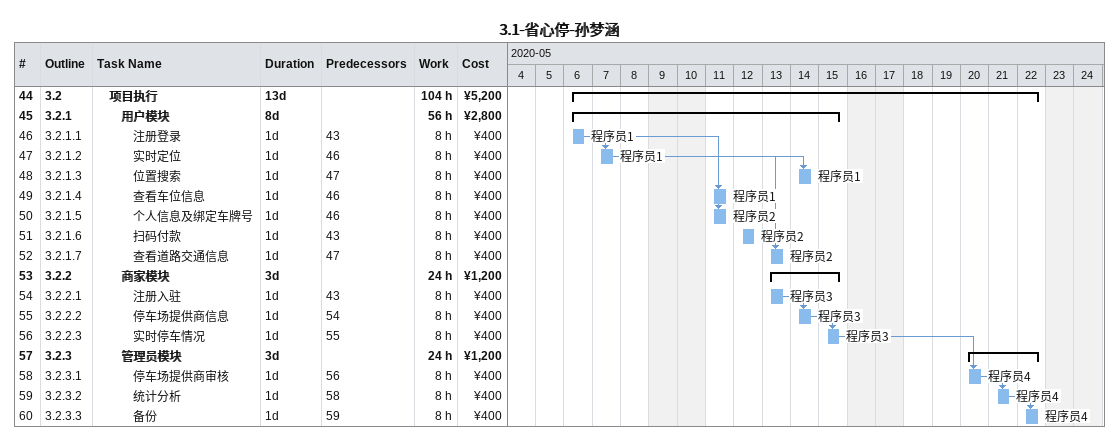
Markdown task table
3.1-省心停-孙梦涵

| ID | WBS | Task | Duration | Start | Finish | Predecessors | Resources | Work (h) | Cost (¥) |
|---|---|---|---|---|---|---|---|---|---|
| 44 | 3.2 | **项目执行** | 13d | 2020-05-06 | 2020-05-22 |  |  | 104 | 5200 |
| 45 | 3.2.1 | **用户模块** | 8d | 2020-05-06 | 2020-05-15 |  |  | 56 | 2800 |
| 46 | 3.2.1.1 | 注册登录 | 1d | 2020-05-06 | 2020-05-06 | 43 | 程序员1 | 8 | 400 |
| 47 | 3.2.1.2 | 实时定位 | 1d | 2020-05-07 | 2020-05-07 | 46 | 程序员1 | 8 | 400 |
| 48 | 3.2.1.3 | 位置搜索 | 1d | 2020-05-14 | 2020-05-14 | 47 | 程序员1 | 8 | 400 |
| 49 | 3.2.1.4 | 查看车位信息 | 1d | 2020-05-11 | 2020-05-11 | 46 | 程序员1 | 8 | 400 |
| 50 | 3.2.1.5 | 个人信息及绑定车牌号 | 1d | 2020-05-11 | 2020-05-11 | 46 | 程序员2 | 8 | 400 |
| 51 | 3.2.1.6 | 扫码付款 | 1d | 2020-05-12 | 2020-05-12 | 43 | 程序员2 | 8 | 400 |
| 52 | 3.2.1.7 | 查看道路交通信息 | 1d | 2020-05-13 | 2020-05-13 | 47 | 程序员2 | 8 | 400 |
| 53 | 3.2.2 | **商家模块** | 3d | 2020-05-13 | 2020-05-15 |  |  | 24 | 1200 |
| 54 | 3.2.2.1 | 注册入驻 | 1d | 2020-05-13 | 2020-05-13 | 43 | 程序员3 | 8 | 400 |
| 55 | 3.2.2.2 | 停车场提供商信息 | 1d | 2020-05-14 | 2020-05-14 | 54 | 程序员3 | 8 | 400 |
| 56 | 3.2.2.3 | 实时停车情况 | 1d | 2020-05-15 | 2020-05-15 | 55 | 程序员3 | 8 | 400 |
| 57 | 3.2.3 | **管理员模块** | 3d | 2020-05-20 | 2020-05-22 |  |  | 24 | 1200 |
| 58 | 3.2.3.1 | 停车场提供商审核 | 1d | 2020-05-20 | 2020-05-20 | 56 | 程序员4 | 8 | 400 |
| 59 | 3.2.3.2 | 统计分析 | 1d | 2020-05-21 | 2020-05-21 | 58 | 程序员4 | 8 | 400 |
| 60 | 3.2.3.3 | 备份 | 1d | 2020-05-22 | 2020-05-22 | 59 | 程序员4 | 8 | 400 |
